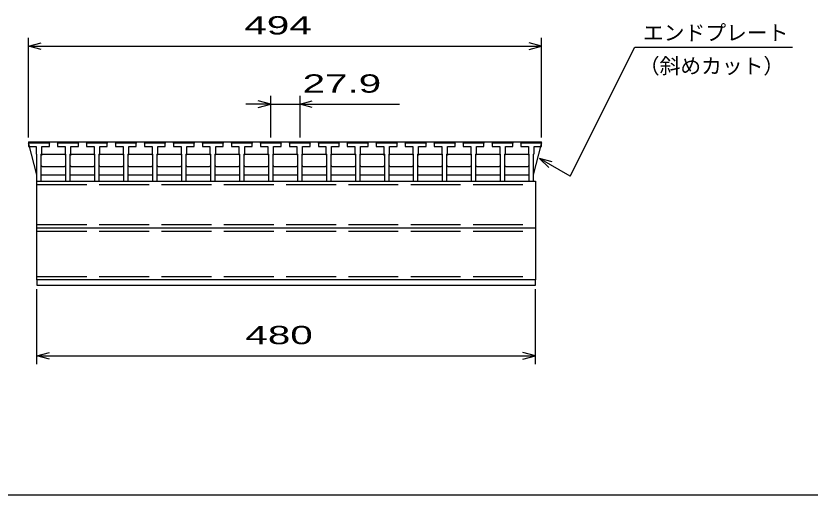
# Model space of a CAD drawing. Units: millimetres, scale not verified. Extents: x -1456 to 1385, y -1026 to 843.
# Drawn here: x -996 to -231, y -917 to -456 of the extents above; entities that cross this region are included whole.
import ezdxf
from ezdxf.enums import TextEntityAlignment as Align

# ---------------------------------------------------------------- set-up
doc = ezdxf.new("R2010")
doc.units = ezdxf.units.MM
doc.header["$LTSCALE"] = 8
doc.linetypes.add('DASHED', pattern=[7.5, 6, -1.5])
for name, color, linetype, lineweight in [('0_2', 150, 'Continuous', 25), ('16', 3, 'Continuous', 25), ('22', 2, 'Continuous', 25)]:
    doc.layers.add(name, color=color, linetype=linetype, lineweight=lineweight)
doc.styles.add('ベクトル', font='')
doc.styles.get('ベクトル').set_extended_font_data('ベクトル')

msp = doc.modelspace()

# ---------------------------------------------------------------- linework, layer by layer
at = {"layer": '0_2'}
msp.add_line((1384.8, -917.2), (-1383.2, -917.2), dxfattribs=at)
at = {"layer": '16'}
for p, q in [((-983.8, -578.7), (-983.3, -577.2)), ((-983.8, -577.2), (-489.8, -577.2)), ((-983.8, -577.2), (-983.8, -579.2)), ((-983.8, -578.7), (-983.8, -581.7)), ((-963.8, -578.7), (-983.8, -578.7)), ((-983.8, -579.2), (-976.05, -609.2)), ((-983.3, -577.2), (-980.4, -577.2)), ((-980.4, -577.2), (-979.9, -578.7)), ((-975.75, -578.7), (-975.25, -577.2)), ((-975.25, -577.2), (-972.35, -577.2)), ((-972.35, -577.2), (-971.85, -578.7)), ((-967.7, -578.7), (-967.2, -577.2)), ((-967.2, -577.2), (-964.3, -577.2)), ((-964.3, -577.2), (-963.8, -578.7)), ((-963.8, -581.7), (-963.8, -578.7)), ((-955.9, -578.7), (-955.4, -577.2)), ((-955.9, -578.7), (-955.9, -581.7)), ((-935.9, -578.7), (-955.9, -578.7)), ((-955.4, -577.2), (-952.5, -577.2)), ((-952.5, -577.2), (-952, -578.7)), ((-947.85, -578.7), (-947.35, -577.2)), ((-947.35, -577.2), (-944.45, -577.2)), ((-944.45, -577.2), (-943.95, -578.7)), ((-939.8, -578.7), (-939.3, -577.2)), ((-939.3, -577.2), (-936.4, -577.2)), ((-936.4, -577.2), (-935.9, -578.7)), ((-935.9, -581.7), (-935.9, -578.7)), ((-928, -578.7), (-927.5, -577.2)), ((-928, -578.7), (-928, -581.7)), ((-908, -578.7), (-928, -578.7)), ((-927.5, -577.2), (-924.6, -577.2)), ((-924.6, -577.2), (-924.1, -578.7)), ((-919.95, -578.7), (-919.45, -577.2)), ((-919.45, -577.2), (-916.55, -577.2)), ((-916.55, -577.2), (-916.05, -578.7)), ((-911.9, -578.7), (-911.4, -577.2)), ((-911.4, -577.2), (-908.5, -577.2)), ((-908.5, -577.2), (-908, -578.7)), ((-908, -581.7), (-908, -578.7)), ((-900.1, -578.7), (-899.6, -577.2)), ((-900.1, -578.7), (-900.1, -581.7)), ((-880.1, -578.7), (-900.1, -578.7)), ((-899.6, -577.2), (-896.7, -577.2)), ((-896.7, -577.2), (-896.2, -578.7)), ((-892.05, -578.7), (-891.55, -577.2)), ((-891.55, -577.2), (-888.65, -577.2)), ((-888.65, -577.2), (-888.15, -578.7)), ((-884, -578.7), (-883.5, -577.2)), ((-883.5, -577.2), (-880.6, -577.2)), ((-880.6, -577.2), (-880.1, -578.7)), ((-880.1, -581.7), (-880.1, -578.7)), ((-872.2, -578.7), (-871.7, -577.2)), ((-872.2, -578.7), (-872.2, -581.7)), ((-852.2, -578.7), (-872.2, -578.7)), ((-871.7, -577.2), (-868.8, -577.2)), ((-868.8, -577.2), (-868.3, -578.7)), ((-864.15, -578.7), (-863.65, -577.2)), ((-863.65, -577.2), (-860.75, -577.2)), ((-860.75, -577.2), (-860.25, -578.7)), ((-856.1, -578.7), (-855.6, -577.2)), ((-855.6, -577.2), (-852.7, -577.2)), ((-852.7, -577.2), (-852.2, -578.7)), ((-852.2, -581.7), (-852.2, -578.7)), ((-844.3, -578.7), (-843.8, -577.2)), ((-844.3, -578.7), (-844.3, -581.7)), ((-824.3, -578.7), (-844.3, -578.7)), ((-843.8, -577.2), (-840.9, -577.2)), ((-840.9, -577.2), (-840.4, -578.7)), ((-836.25, -578.7), (-835.75, -577.2)), ((-835.75, -577.2), (-832.85, -577.2)), ((-832.85, -577.2), (-832.35, -578.7)), ((-828.2, -578.7), (-827.7, -577.2)), ((-827.7, -577.2), (-824.8, -577.2)), ((-824.8, -577.2), (-824.3, -578.7)), ((-824.3, -581.7), (-824.3, -578.7)), ((-816.4, -578.7), (-815.9, -577.2)), ((-816.4, -578.7), (-816.4, -581.7)), ((-796.4, -578.7), (-816.4, -578.7)), ((-815.9, -577.2), (-813, -577.2)), ((-813, -577.2), (-812.5, -578.7)), ((-808.35, -578.7), (-807.85, -577.2)), ((-807.85, -577.2), (-804.95, -577.2)), ((-804.95, -577.2), (-804.45, -578.7)), ((-800.3, -578.7), (-799.8, -577.2)), ((-799.8, -577.2), (-796.9, -577.2)), ((-796.9, -577.2), (-796.4, -578.7)), ((-796.4, -581.7), (-796.4, -578.7)), ((-788.5, -578.7), (-788, -577.2)), ((-788.5, -578.7), (-788.5, -581.7)), ((-768.5, -578.7), (-788.5, -578.7)), ((-788, -577.2), (-785.1, -577.2)), ((-785.1, -577.2), (-784.6, -578.7)), ((-780.45, -578.7), (-779.95, -577.2)), ((-779.95, -577.2), (-777.05, -577.2)), ((-777.05, -577.2), (-776.55, -578.7)), ((-772.4, -578.7), (-771.9, -577.2)), ((-771.9, -577.2), (-769, -577.2)), ((-769, -577.2), (-768.5, -578.7)), ((-768.5, -581.7), (-768.5, -578.7)), ((-760.6, -578.7), (-760.1, -577.2)), ((-760.6, -578.7), (-760.6, -581.7)), ((-740.6, -578.7), (-760.6, -578.7)), ((-760.1, -577.2), (-757.2, -577.2)), ((-757.2, -577.2), (-756.7, -578.7)), ((-752.55, -578.7), (-752.05, -577.2)), ((-752.05, -577.2), (-749.15, -577.2)), ((-749.15, -577.2), (-748.65, -578.7)), ((-744.5, -578.7), (-744, -577.2)), ((-744, -577.2), (-741.1, -577.2)), ((-741.1, -577.2), (-740.6, -578.7)), ((-740.6, -581.7), (-740.6, -578.7)), ((-732.7, -578.7), (-732.2, -577.2)), ((-732.7, -578.7), (-732.7, -581.7)), ((-712.7, -578.7), (-732.7, -578.7)), ((-732.2, -577.2), (-729.3, -577.2)), ((-729.3, -577.2), (-728.8, -578.7)), ((-724.65, -578.7), (-724.15, -577.2)), ((-724.15, -577.2), (-721.25, -577.2)), ((-721.25, -577.2), (-720.75, -578.7)), ((-716.6, -578.7), (-716.1, -577.2)), ((-716.1, -577.2), (-713.2, -577.2)), ((-713.2, -577.2), (-712.7, -578.7)), ((-712.7, -581.7), (-712.7, -578.7)), ((-704.8, -578.7), (-704.3, -577.2)), ((-704.8, -578.7), (-704.8, -581.7)), ((-684.8, -578.7), (-704.8, -578.7)), ((-704.3, -577.2), (-701.4, -577.2)), ((-701.4, -577.2), (-700.9, -578.7)), ((-696.75, -578.7), (-696.25, -577.2)), ((-696.25, -577.2), (-693.35, -577.2)), ((-693.35, -577.2), (-692.85, -578.7)), ((-688.7, -578.7), (-688.2, -577.2)), ((-688.2, -577.2), (-685.3, -577.2)), ((-685.3, -577.2), (-684.8, -578.7)), ((-684.8, -581.7), (-684.8, -578.7)), ((-676.9, -578.7), (-676.4, -577.2)), ((-676.9, -578.7), (-676.9, -581.7)), ((-656.9, -578.7), (-676.9, -578.7)), ((-676.4, -577.2), (-673.5, -577.2)), ((-673.5, -577.2), (-673, -578.7)), ((-668.85, -578.7), (-668.35, -577.2)), ((-668.35, -577.2), (-665.45, -577.2)), ((-665.45, -577.2), (-664.95, -578.7)), ((-660.8, -578.7), (-660.3, -577.2)), ((-660.3, -577.2), (-657.4, -577.2)), ((-657.4, -577.2), (-656.9, -578.7)), ((-656.9, -581.7), (-656.9, -578.7)), ((-649, -578.7), (-648.5, -577.2)), ((-649, -578.7), (-649, -581.7)), ((-629, -578.7), (-649, -578.7)), ((-648.5, -577.2), (-645.6, -577.2)), ((-645.6, -577.2), (-645.1, -578.7)), ((-640.95, -578.7), (-640.45, -577.2)), ((-640.45, -577.2), (-637.55, -577.2)), ((-637.55, -577.2), (-637.05, -578.7)), ((-632.9, -578.7), (-632.4, -577.2)), ((-632.4, -577.2), (-629.5, -577.2)), ((-629.5, -577.2), (-629, -578.7)), ((-629, -581.7), (-629, -578.7)), ((-621.1, -578.7), (-620.6, -577.2)), ((-621.1, -578.7), (-621.1, -581.7)), ((-601.1, -578.7), (-621.1, -578.7)), ((-620.6, -577.2), (-617.7, -577.2)), ((-617.7, -577.2), (-617.2, -578.7)), ((-613.05, -578.7), (-612.55, -577.2)), ((-612.55, -577.2), (-609.65, -577.2)), ((-609.65, -577.2), (-609.15, -578.7)), ((-605, -578.7), (-604.5, -577.2)), ((-604.5, -577.2), (-601.6, -577.2)), ((-601.6, -577.2), (-601.1, -578.7)), ((-601.1, -581.7), (-601.1, -578.7)), ((-593.2, -578.7), (-592.7, -577.2)), ((-593.2, -578.7), (-593.2, -581.7)), ((-573.2, -578.7), (-593.2, -578.7)), ((-592.7, -577.2), (-589.8, -577.2)), ((-589.8, -577.2), (-589.3, -578.7)), ((-585.15, -578.7), (-584.65, -577.2)), ((-584.65, -577.2), (-581.75, -577.2)), ((-581.75, -577.2), (-581.25, -578.7)), ((-577.1, -578.7), (-576.6, -577.2)), ((-576.6, -577.2), (-573.7, -577.2)), ((-573.7, -577.2), (-573.2, -578.7)), ((-573.2, -581.7), (-573.2, -578.7)), ((-565.3, -578.7), (-564.8, -577.2)), ((-565.3, -578.7), (-565.3, -581.7)), ((-545.3, -578.7), (-565.3, -578.7)), ((-564.8, -577.2), (-561.9, -577.2)), ((-561.9, -577.2), (-561.4, -578.7)), ((-557.25, -578.7), (-556.75, -577.2)), ((-556.75, -577.2), (-553.85, -577.2)), ((-553.85, -577.2), (-553.35, -578.7)), ((-549.2, -578.7), (-548.7, -577.2)), ((-548.7, -577.2), (-545.8, -577.2)), ((-545.8, -577.2), (-545.3, -578.7)), ((-545.3, -581.7), (-545.3, -578.7)), ((-537.4, -578.7), (-536.9, -577.2)), ((-537.4, -578.7), (-537.4, -581.7)), ((-517.4, -578.7), (-537.4, -578.7)), ((-536.9, -577.2), (-534, -577.2)), ((-534, -577.2), (-533.5, -578.7)), ((-529.35, -578.7), (-528.85, -577.2)), ((-528.85, -577.2), (-525.95, -577.2)), ((-525.95, -577.2), (-525.45, -578.7)), ((-521.3, -578.7), (-520.8, -577.2)), ((-520.8, -577.2), (-517.9, -577.2)), ((-517.9, -577.2), (-517.4, -578.7)), ((-517.4, -581.7), (-517.4, -578.7)), ((-509.8, -578.7), (-509.3, -577.2)), ((-509.8, -578.7), (-509.8, -581.7)), ((-489.8, -578.7), (-509.8, -578.7)), ((-509.3, -577.2), (-506.4, -577.2)), ((-506.4, -577.2), (-505.9, -578.7)), ((-501.75, -578.7), (-501.25, -577.2)), ((-501.25, -577.2), (-498.35, -577.2)), ((-498.35, -577.2), (-497.85, -578.7)), ((-497.55, -609.2), (-489.8, -579.2)), ((-493.7, -578.7), (-493.2, -577.2)), ((-493.2, -577.2), (-490.3, -577.2)), ((-490.3, -577.2), (-489.8, -578.7)), ((-489.8, -581.7), (-489.8, -578.7)), ((-983.8, -581.7), (-976.55, -581.7)), ((-976.55, -581.7), (-976.55, -588.7)), ((-976.55, -588.7), (-976.05, -589.2)), ((-971.55, -589.2), (-971.05, -588.7)), ((-971.05, -588.7), (-971.05, -581.7)), ((-971.05, -581.7), (-963.8, -581.7)), ((-955.9, -581.7), (-948.65, -581.7)), ((-948.65, -581.7), (-948.65, -588.7)), ((-948.65, -588.7), (-948.15, -589.2)), ((-943.65, -589.2), (-943.15, -588.7)), ((-943.15, -588.7), (-943.15, -581.7)), ((-943.15, -581.7), (-935.9, -581.7)), ((-928, -581.7), (-920.75, -581.7)), ((-920.75, -581.7), (-920.75, -588.7)), ((-920.75, -588.7), (-920.25, -589.2)), ((-915.75, -589.2), (-915.25, -588.7)), ((-915.25, -588.7), (-915.25, -581.7)), ((-915.25, -581.7), (-908, -581.7)), ((-900.1, -581.7), (-892.85, -581.7)), ((-892.85, -581.7), (-892.85, -588.7)), ((-892.85, -588.7), (-892.35, -589.2)), ((-887.85, -589.2), (-887.35, -588.7)), ((-887.35, -588.7), (-887.35, -581.7)), ((-887.35, -581.7), (-880.1, -581.7)), ((-872.2, -581.7), (-864.95, -581.7)), ((-864.95, -581.7), (-864.95, -588.7)), ((-864.95, -588.7), (-864.45, -589.2)), ((-859.95, -589.2), (-859.45, -588.7)), ((-859.45, -588.7), (-859.45, -581.7)), ((-859.45, -581.7), (-852.2, -581.7)), ((-844.3, -581.7), (-837.05, -581.7)), ((-837.05, -581.7), (-837.05, -588.7)), ((-837.05, -588.7), (-836.55, -589.2)), ((-832.05, -589.2), (-831.55, -588.7)), ((-831.55, -588.7), (-831.55, -581.7)), ((-831.55, -581.7), (-824.3, -581.7)), ((-816.4, -581.7), (-809.15, -581.7)), ((-809.15, -581.7), (-809.15, -588.7)), ((-809.15, -588.7), (-808.65, -589.2)), ((-804.15, -589.2), (-803.65, -588.7)), ((-803.65, -588.7), (-803.65, -581.7)), ((-803.65, -581.7), (-796.4, -581.7)), ((-788.5, -581.7), (-781.25, -581.7)), ((-781.25, -581.7), (-781.25, -588.7)), ((-781.25, -588.7), (-780.75, -589.2)), ((-776.25, -589.2), (-775.75, -588.7)), ((-775.75, -588.7), (-775.75, -581.7)), ((-775.75, -581.7), (-768.5, -581.7)), ((-760.6, -581.7), (-753.35, -581.7)), ((-753.35, -581.7), (-753.35, -588.7)), ((-753.35, -588.7), (-752.85, -589.2)), ((-748.35, -589.2), (-747.85, -588.7)), ((-747.85, -588.7), (-747.85, -581.7)), ((-747.85, -581.7), (-740.6, -581.7)), ((-732.7, -581.7), (-725.45, -581.7)), ((-725.45, -581.7), (-725.45, -588.7)), ((-725.45, -588.7), (-724.95, -589.2)), ((-720.45, -589.2), (-719.95, -588.7)), ((-719.95, -588.7), (-719.95, -581.7)), ((-719.95, -581.7), (-712.7, -581.7)), ((-704.8, -581.7), (-697.55, -581.7)), ((-697.55, -581.7), (-697.55, -588.7)), ((-697.55, -588.7), (-697.05, -589.2)), ((-692.55, -589.2), (-692.05, -588.7)), ((-692.05, -588.7), (-692.05, -581.7)), ((-692.05, -581.7), (-684.8, -581.7)), ((-676.9, -581.7), (-669.65, -581.7)), ((-669.65, -581.7), (-669.65, -588.7)), ((-669.65, -588.7), (-669.15, -589.2)), ((-664.65, -589.2), (-664.15, -588.7)), ((-664.15, -588.7), (-664.15, -581.7)), ((-664.15, -581.7), (-656.9, -581.7)), ((-649, -581.7), (-641.75, -581.7)), ((-641.75, -581.7), (-641.75, -588.7)), ((-641.75, -588.7), (-641.25, -589.2)), ((-636.75, -589.2), (-636.25, -588.7)), ((-636.25, -588.7), (-636.25, -581.7)), ((-636.25, -581.7), (-629, -581.7)), ((-621.1, -581.7), (-613.85, -581.7)), ((-613.85, -581.7), (-613.85, -588.7)), ((-613.85, -588.7), (-613.35, -589.2)), ((-608.85, -589.2), (-608.35, -588.7)), ((-608.35, -588.7), (-608.35, -581.7)), ((-608.35, -581.7), (-601.1, -581.7)), ((-593.2, -581.7), (-585.95, -581.7)), ((-585.95, -581.7), (-585.95, -588.7)), ((-585.95, -588.7), (-585.45, -589.2)), ((-580.95, -589.2), (-580.45, -588.7)), ((-580.45, -588.7), (-580.45, -581.7)), ((-580.45, -581.7), (-573.2, -581.7)), ((-565.3, -581.7), (-558.05, -581.7)), ((-558.05, -581.7), (-558.05, -588.7)), ((-558.05, -588.7), (-557.55, -589.2)), ((-553.05, -589.2), (-552.55, -588.7)), ((-552.55, -588.7), (-552.55, -581.7)), ((-552.55, -581.7), (-545.3, -581.7)), ((-537.4, -581.7), (-530.15, -581.7)), ((-530.15, -581.7), (-530.15, -588.7)), ((-530.15, -588.7), (-529.65, -589.2)), ((-525.15, -589.2), (-524.65, -588.7)), ((-524.65, -588.7), (-524.65, -581.7)), ((-524.65, -581.7), (-517.4, -581.7)), ((-509.8, -581.7), (-502.55, -581.7)), ((-502.55, -581.7), (-502.55, -588.7)), ((-502.55, -588.7), (-502.05, -589.2)), ((-497.55, -589.2), (-497.05, -588.7)), ((-497.05, -588.7), (-497.05, -581.7)), ((-497.05, -581.7), (-489.8, -581.7)), ((-976.05, -589.2), (-976.05, -615.2)), ((-971.55, -615.2), (-971.55, -589.2)), ((-971.55, -590.2), (-970.55, -589.2)), ((-970.55, -589.2), (-949.15, -589.2)), ((-949.15, -589.2), (-948.15, -590.2)), ((-948.15, -589.2), (-948.15, -615.2)), ((-943.65, -615.2), (-943.65, -589.2)), ((-943.65, -590.2), (-942.65, -589.2)), ((-942.65, -589.2), (-921.25, -589.2)), ((-921.25, -589.2), (-920.25, -590.2)), ((-920.25, -589.2), (-920.25, -615.2)), ((-915.75, -615.2), (-915.75, -589.2)), ((-915.75, -590.2), (-914.75, -589.2)), ((-914.75, -589.2), (-893.35, -589.2)), ((-893.35, -589.2), (-892.35, -590.2)), ((-892.35, -589.2), (-892.35, -615.2)), ((-887.85, -615.2), (-887.85, -589.2)), ((-887.85, -590.2), (-886.85, -589.2)), ((-886.85, -589.2), (-865.45, -589.2)), ((-865.45, -589.2), (-864.45, -590.2)), ((-864.45, -589.2), (-864.45, -615.2)), ((-859.95, -615.2), (-859.95, -589.2)), ((-859.95, -590.2), (-858.95, -589.2)), ((-858.95, -589.2), (-837.55, -589.2)), ((-837.55, -589.2), (-836.55, -590.2)), ((-836.55, -589.2), (-836.55, -615.2)), ((-832.05, -615.2), (-832.05, -589.2)), ((-832.05, -590.2), (-831.05, -589.2)), ((-831.05, -589.2), (-809.65, -589.2)), ((-809.65, -589.2), (-808.65, -590.2)), ((-808.65, -589.2), (-808.65, -615.2)), ((-804.15, -615.2), (-804.15, -589.2)), ((-804.15, -590.2), (-803.15, -589.2)), ((-803.15, -589.2), (-781.75, -589.2)), ((-781.75, -589.2), (-780.75, -590.2)), ((-780.75, -589.2), (-780.75, -615.2)), ((-776.25, -615.2), (-776.25, -589.2)), ((-776.25, -590.2), (-775.25, -589.2)), ((-775.25, -589.2), (-753.85, -589.2)), ((-753.85, -589.2), (-752.85, -590.2)), ((-752.85, -589.2), (-752.85, -615.2)), ((-748.35, -615.2), (-748.35, -589.2)), ((-748.35, -590.2), (-747.35, -589.2)), ((-747.35, -589.2), (-725.95, -589.2)), ((-725.95, -589.2), (-724.95, -590.2)), ((-724.95, -589.2), (-724.95, -615.2)), ((-720.45, -615.2), (-720.45, -589.2)), ((-720.45, -590.2), (-719.45, -589.2)), ((-719.45, -589.2), (-698.05, -589.2)), ((-698.05, -589.2), (-697.05, -590.2)), ((-697.05, -589.2), (-697.05, -615.2)), ((-692.55, -615.2), (-692.55, -589.2)), ((-692.55, -590.2), (-691.55, -589.2)), ((-691.55, -589.2), (-670.15, -589.2)), ((-670.15, -589.2), (-669.15, -590.2)), ((-669.15, -589.2), (-669.15, -615.2)), ((-664.65, -615.2), (-664.65, -589.2)), ((-664.65, -590.2), (-663.65, -589.2)), ((-663.65, -589.2), (-642.25, -589.2)), ((-642.25, -589.2), (-641.25, -590.2)), ((-641.25, -589.2), (-641.25, -615.2)), ((-636.75, -615.2), (-636.75, -589.2)), ((-636.75, -590.2), (-635.75, -589.2)), ((-635.75, -589.2), (-614.35, -589.2)), ((-614.35, -589.2), (-613.35, -590.2)), ((-613.35, -589.2), (-613.35, -615.2)), ((-608.85, -615.2), (-608.85, -589.2)), ((-608.85, -590.2), (-607.85, -589.2)), ((-607.85, -589.2), (-586.45, -589.2)), ((-586.45, -589.2), (-585.45, -590.2)), ((-585.45, -589.2), (-585.45, -615.2)), ((-580.95, -615.2), (-580.95, -589.2)), ((-580.95, -590.2), (-579.95, -589.2)), ((-579.95, -589.2), (-558.55, -589.2)), ((-558.55, -589.2), (-557.55, -590.2)), ((-557.55, -589.2), (-557.55, -615.2)), ((-553.05, -615.2), (-553.05, -589.2)), ((-553.05, -590.2), (-552.05, -589.2)), ((-552.05, -589.2), (-530.65, -589.2)), ((-530.65, -589.2), (-529.65, -590.2)), ((-529.65, -589.2), (-529.65, -615.2)), ((-525.15, -615.2), (-525.15, -589.2)), ((-525.15, -590.2), (-524.15, -589.2)), ((-524.15, -589.2), (-503.05, -589.2)), ((-503.05, -589.2), (-502.05, -590.2)), ((-502.05, -589.2), (-502.05, -615.2)), ((-497.55, -615.2), (-497.55, -589.2)), ((-970.55, -601.2), (-971.55, -600.2)), ((-949.15, -601.2), (-970.55, -601.2)), ((-948.15, -600.2), (-949.15, -601.2)), ((-942.65, -601.2), (-943.65, -600.2)), ((-921.25, -601.2), (-942.65, -601.2)), ((-920.25, -600.2), (-921.25, -601.2)), ((-914.75, -601.2), (-915.75, -600.2)), ((-893.35, -601.2), (-914.75, -601.2)), ((-892.35, -600.2), (-893.35, -601.2)), ((-886.85, -601.2), (-887.85, -600.2)), ((-865.45, -601.2), (-886.85, -601.2)), ((-864.45, -600.2), (-865.45, -601.2)), ((-858.95, -601.2), (-859.95, -600.2)), ((-837.55, -601.2), (-858.95, -601.2)), ((-836.55, -600.2), (-837.55, -601.2)), ((-831.05, -601.2), (-832.05, -600.2)), ((-809.65, -601.2), (-831.05, -601.2)), ((-808.65, -600.2), (-809.65, -601.2)), ((-803.15, -601.2), (-804.15, -600.2)), ((-781.75, -601.2), (-803.15, -601.2)), ((-780.75, -600.2), (-781.75, -601.2)), ((-775.25, -601.2), (-776.25, -600.2)), ((-753.85, -601.2), (-775.25, -601.2)), ((-752.85, -600.2), (-753.85, -601.2)), ((-747.35, -601.2), (-748.35, -600.2)), ((-725.95, -601.2), (-747.35, -601.2)), ((-724.95, -600.2), (-725.95, -601.2)), ((-719.45, -601.2), (-720.45, -600.2)), ((-698.05, -601.2), (-719.45, -601.2)), ((-697.05, -600.2), (-698.05, -601.2)), ((-691.55, -601.2), (-692.55, -600.2)), ((-670.15, -601.2), (-691.55, -601.2)), ((-669.15, -600.2), (-670.15, -601.2)), ((-663.65, -601.2), (-664.65, -600.2)), ((-642.25, -601.2), (-663.65, -601.2)), ((-641.25, -600.2), (-642.25, -601.2)), ((-635.75, -601.2), (-636.75, -600.2)), ((-614.35, -601.2), (-635.75, -601.2)), ((-613.35, -600.2), (-614.35, -601.2)), ((-607.85, -601.2), (-608.85, -600.2)), ((-586.45, -601.2), (-607.85, -601.2)), ((-585.45, -600.2), (-586.45, -601.2)), ((-579.95, -601.2), (-580.95, -600.2)), ((-558.55, -601.2), (-579.95, -601.2)), ((-557.55, -600.2), (-558.55, -601.2)), ((-552.05, -601.2), (-553.05, -600.2)), ((-530.65, -601.2), (-552.05, -601.2)), ((-529.65, -600.2), (-530.65, -601.2)), ((-524.15, -601.2), (-525.15, -600.2)), ((-503.05, -601.2), (-524.15, -601.2)), ((-502.05, -600.2), (-503.05, -601.2)), ((-971.55, -609.2), (-948.15, -609.2)), ((-943.65, -609.2), (-920.25, -609.2)), ((-915.75, -609.2), (-892.35, -609.2)), ((-887.85, -609.2), (-864.45, -609.2)), ((-859.95, -609.2), (-836.55, -609.2)), ((-832.05, -609.2), (-808.65, -609.2)), ((-804.15, -609.2), (-780.75, -609.2)), ((-776.25, -609.2), (-752.85, -609.2)), ((-748.35, -609.2), (-724.95, -609.2)), ((-720.45, -609.2), (-697.05, -609.2)), ((-692.55, -609.2), (-669.15, -609.2)), ((-664.65, -609.2), (-641.25, -609.2)), ((-636.75, -609.2), (-613.35, -609.2)), ((-608.85, -609.2), (-585.45, -609.2)), ((-580.95, -609.2), (-557.55, -609.2)), ((-553.05, -609.2), (-529.65, -609.2)), ((-525.15, -609.2), (-502.05, -609.2)), ((-976.05, -615.2), (-971.55, -615.2)), ((-975.8, -615.2), (-495.8, -615.2)), ((-975.8, -710.2), (-975.8, -615.2)), ((-948.15, -615.2), (-943.65, -615.2)), ((-920.25, -615.2), (-915.75, -615.2)), ((-892.35, -615.2), (-887.85, -615.2)), ((-864.45, -615.2), (-859.95, -615.2)), ((-836.55, -615.2), (-832.05, -615.2)), ((-808.65, -615.2), (-804.15, -615.2)), ((-780.75, -615.2), (-776.25, -615.2)), ((-752.85, -615.2), (-748.35, -615.2)), ((-724.95, -615.2), (-720.45, -615.2)), ((-697.05, -615.2), (-692.55, -615.2)), ((-669.15, -615.2), (-664.65, -615.2)), ((-641.25, -615.2), (-636.75, -615.2)), ((-613.35, -615.2), (-608.85, -615.2)), ((-585.45, -615.2), (-580.95, -615.2)), ((-557.55, -615.2), (-553.05, -615.2)), ((-529.65, -615.2), (-525.15, -615.2)), ((-502.05, -615.2), (-497.55, -615.2)), ((-495.8, -615.2), (-495.8, -710.2)), ((-975.8, -660.2), (-495.8, -660.2)), ((-495.8, -710.2), (-975.8, -710.2)), ((-975.8, -710.2), (-975.8, -715.2)), ((-495.8, -715.2), (-495.8, -710.2)), ((-975.8, -715.2), (-495.8, -715.2))]:
    msp.add_line(p, q, dxfattribs=at)
at = {"layer": '16', "linetype": 'DASHED'}
for p, q in [((-975.8, -618.4), (-495.8, -618.4)), ((-975.8, -657), (-495.8, -657)), ((-975.8, -663.4), (-495.8, -663.4)), ((-975.8, -707), (-495.8, -707))]:
    msp.add_line(p, q, dxfattribs=at)
at = {"layer": '22', "color": 4}
for p, q in [((-983.8, -573.2), (-983.8, -477.2)), ((-489.8, -573.2), (-489.8, -477.2)), ((-983.8, -485.2), (-971.8, -482)), ((-971.8, -488.4), (-983.8, -485.2)), ((-983.8, -485.2), (-489.8, -485.2)), ((-489.8, -485.2), (-501.8, -482)), ((-501.8, -488.4), (-489.8, -485.2)), ((-462.2, -610.32), (-400.2, -486.32)), ((-400.2, -486.32), (-248.2, -486.32)), ((-750.6, -573.2), (-750.6, -533.2)), ((-722.7, -533.2), (-722.7, -573.2)), ((-750.6, -541.2), (-774.6, -541.2)), ((-750.6, -541.2), (-762.6, -538)), ((-762.6, -544.4), (-750.6, -541.2)), ((-750.6, -541.2), (-722.7, -541.2)), ((-722.7, -541.2), (-710.7, -538)), ((-710.7, -544.4), (-722.7, -541.2)), ((-722.7, -541.2), (-626.7, -541.2)), ((-479.8, -596.4), (-491.8, -593.2)), ((-483, -602), (-491.8, -593.2)), ((-462.2, -610.32), (-491.8, -593.2)), ((-975.8, -791.2), (-975.8, -719.2)), ((-495.8, -791.2), (-495.8, -719.2)), ((-975.8, -783.2), (-963.8, -780)), ((-495.8, -783.2), (-507.8, -780)), ((-963.8, -786.4), (-975.8, -783.2)), ((-975.8, -783.2), (-495.8, -783.2)), ((-507.8, -786.4), (-495.8, -783.2))]:
    msp.add_line(p, q, dxfattribs=at)

# ---------------------------------------------------------------- texts
at = {"layer": '22', "style": 'ベクトル', "width": 1.65}
for s, p in [(' 494 ', (-786.8, -465.2)), (' 27.9 ', (-730.7, -521.2)), (' 480 ', (-785.8, -763.2))]:
    msp.add_text(s, height=17.6, dxfattribs=at).set_placement(p, align=Align.MIDDLE_LEFT)
at = {"layer": '22', "style": 'ベクトル'}
for s, p in [('エンドプレート', (-392.2, -472.32)), ('（斜めカット）', (-396.2, -504.32))]:
    msp.add_text(s, height=14.66, dxfattribs=at).set_placement(p, align=Align.MIDDLE_LEFT)

doc.saveas('drawing.dxf')
